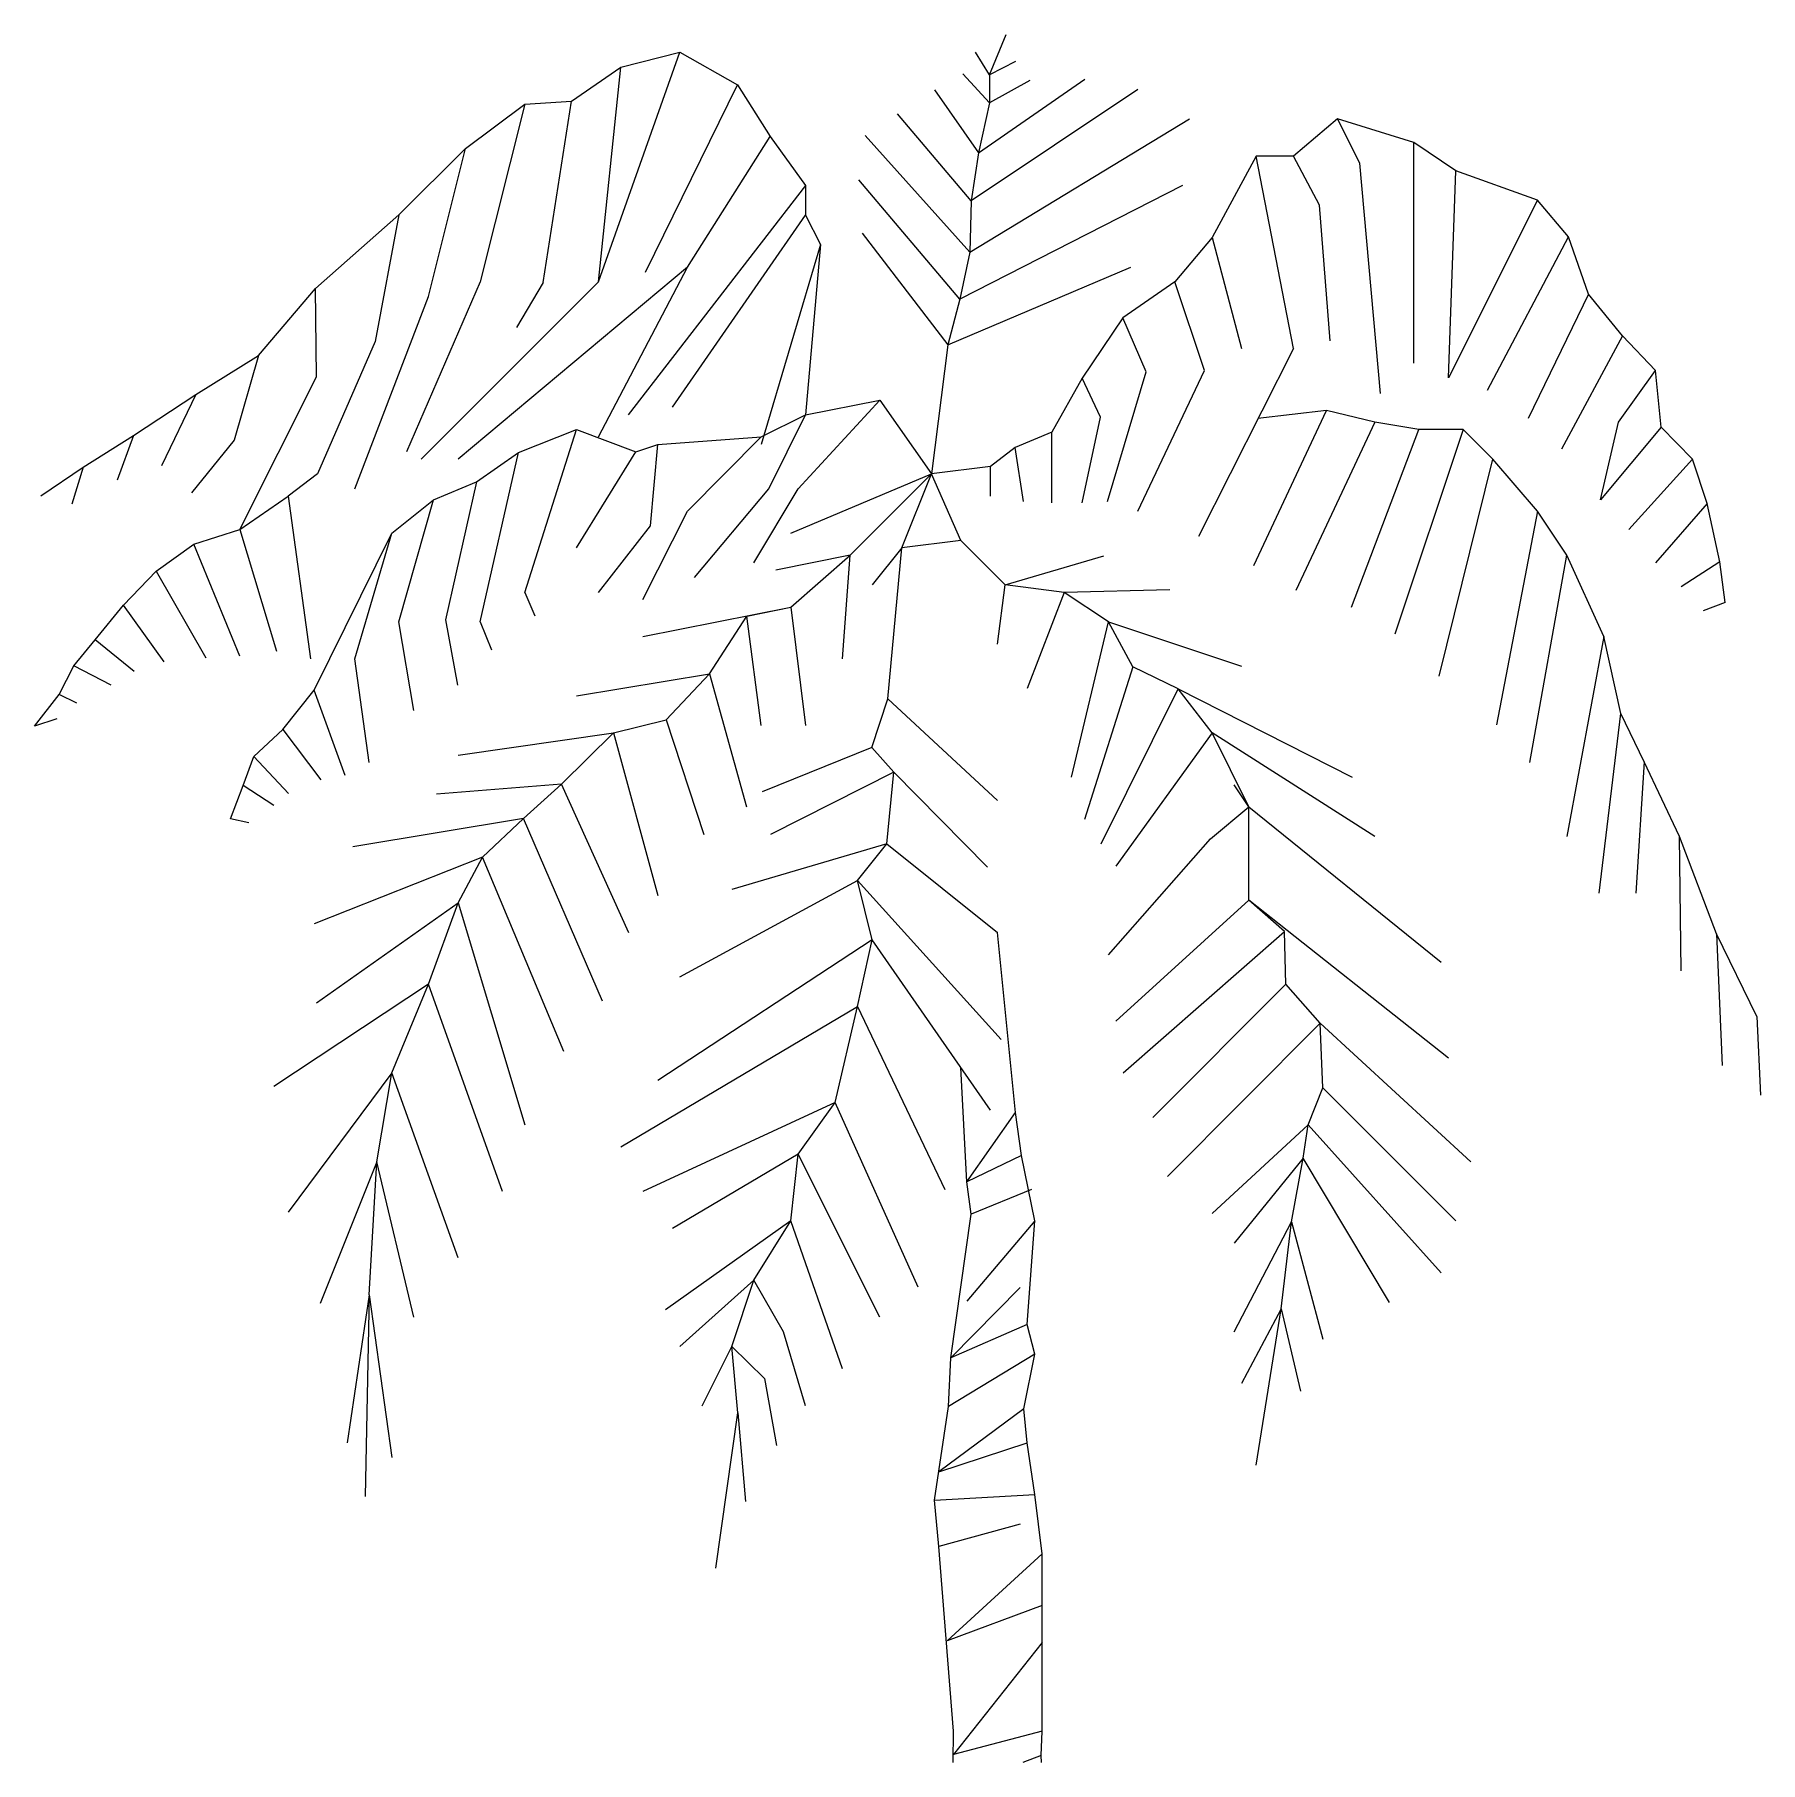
# Model space of a CAD drawing. Extents: x 708.66 to 710.98, y 1320.06 to 1322.39.
import ezdxf

# ---------------------------------------------------------------- set-up
doc = ezdxf.new("R2010")
doc.units = 0
doc.header["$LTSCALE"] = 3
doc.header["$MEASUREMENT"] = 0
doc.layers.get('0').update_dxf_attribs({"linetype": 'CONTINUOUS'})

msp = doc.modelspace()

# ---------------------------------------------------------------- linework, layer by layer
for p, q in [((709.9405, 1322.3317), (709.963, 1322.3857)), ((709.4151, 1322.0535), (709.5245, 1322.3621)), ((709.9405, 1322.3317), (709.9219, 1322.3621)), ((709.9758, 1322.3493), (709.9405, 1322.3317)), ((709.4151, 1322.0535), (709.4449, 1322.3417)), ((709.9405, 1322.294), (709.9047, 1322.3331)), ((709.926, 1322.2265), (710.0689, 1322.3258)), ((709.9949, 1322.3241), (709.9405, 1322.294)), ((709.3407, 1322.0525), (709.3788, 1322.2961)), ((709.4781, 1322.0663), (709.6016, 1322.3182)), ((709.8667, 1322.3113), (709.926, 1322.2265)), ((710.1402, 1322.312), (709.9161, 1322.1622)), ((709.3158, 1322.2919), (709.256, 1322.0535)), ((709.9161, 1322.1622), (709.8168, 1322.2791)), ((709.7736, 1322.25), (709.9144, 1322.0933)), ((709.9144, 1322.0933), (710.2097, 1322.2722)), ((710.4384, 1322.2127), (710.4087, 1322.2722)), ((709.1864, 1322.0334), (709.2363, 1322.2324)), ((709.5345, 1322.0732), (709.6456, 1322.2487)), ((710.5111, 1321.9442), (710.5111, 1322.2407)), ((710.3492, 1321.9639), (710.2993, 1322.2224)), ((710.3841, 1322.1563), (710.3492, 1322.2224)), ((710.4661, 1321.9034), (710.4384, 1322.2127)), ((709.6933, 1322.1826), (709.4549, 1321.8746)), ((709.9006, 1322.03), (709.7649, 1322.1902)), ((710.2, 1322.1826), (709.9006, 1322.03)), ((710.5578, 1321.9241), (710.5678, 1322.2026)), ((710.6772, 1322.1629), (710.5578, 1321.9241)), ((709.1466, 1322.1435), (709.1145, 1321.9732)), ((709.5144, 1321.8847), (709.6933, 1322.1428)), ((710.3986, 1321.9739), (710.3841, 1322.1563)), ((709.7694, 1322.1186), (709.8847, 1321.9687)), ((710.2398, 1322.113), (710.2793, 1321.9639)), ((710.6104, 1321.9078), (710.719, 1322.1137)), ((709.7134, 1322.1033), (709.6338, 1321.8348)), ((709.5345, 1322.0732), (709.2262, 1321.8148)), ((709.4151, 1321.8449), (709.5345, 1322.0732)), ((709.8847, 1321.9687), (710.1305, 1322.0732)), ((709.0356, 1321.9255), (709.0345, 1322.0442)), ((709.256, 1322.0535), (709.1567, 1321.8248)), ((709.1764, 1321.8148), (709.4151, 1322.0535)), ((709.3407, 1322.0525), (709.3048, 1321.9919)), ((710.2298, 1321.9341), (710.19, 1322.0535)), ((709.0871, 1321.775), (709.1864, 1322.0334)), ((710.746, 1322.0366), (710.6647, 1321.8694)), ((710.1513, 1321.9324), (710.1198, 1322.0051)), ((709.1145, 1321.9732), (709.0373, 1321.7951)), ((710.7917, 1321.9805), (710.7097, 1321.8283)), ((708.9577, 1321.9542), (708.9252, 1321.8407)), ((710.3492, 1321.9639), (710.2215, 1321.711)), ((708.9328, 1321.7203), (709.0356, 1321.9255)), ((710.0994, 1321.758), (710.1513, 1321.9324)), ((710.1402, 1321.7452), (710.2298, 1321.9341)), ((710.7865, 1321.8646), (710.836, 1321.9341)), ((708.8736, 1321.902), (708.8276, 1321.8061)), ((710.09, 1321.8715), (710.0654, 1321.9238)), ((709.6836, 1321.775), (709.793, 1321.8944)), ((710.2959, 1321.6722), (710.3935, 1321.8805)), ((709.6438, 1321.775), (709.6933, 1321.8746)), ((710.0654, 1321.7563), (710.09, 1321.8715)), ((710.4585, 1321.8646), (710.3526, 1321.6383)), ((710.7619, 1321.7605), (710.7865, 1321.8646)), ((710.8436, 1321.858), (710.7619, 1321.7605)), ((708.7896, 1321.8466), (708.7678, 1321.7867)), ((708.9252, 1321.8407), (708.8678, 1321.7698)), ((709.3158, 1321.6359), (709.3854, 1321.8546)), ((709.4847, 1321.7255), (709.4947, 1321.8348)), ((709.5345, 1321.7452), (709.6338, 1321.8449)), ((710.0246, 1321.7563), (710.0246, 1321.8511)), ((710.4274, 1321.6162), (710.518, 1321.8546)), ((710.5775, 1321.8546), (710.4858, 1321.5798)), ((709.256, 1321.5961), (709.3075, 1321.8241)), ((709.3854, 1321.6958), (709.465, 1321.8248)), ((709.9862, 1321.758), (709.9751, 1321.8307)), ((710.545, 1321.5231), (710.6173, 1321.8148)), ((710.8858, 1321.8148), (710.8004, 1321.7203)), ((708.7221, 1321.8044), (708.7069, 1321.7546)), ((709.0373, 1321.7951), (708.9975, 1321.7653)), ((709.6736, 1321.7155), (709.8625, 1321.7951)), ((709.9419, 1321.7653), (709.9419, 1321.8051)), ((708.9975, 1321.7653), (709.0276, 1321.5466)), ((709.2508, 1321.7847), (709.2093, 1321.5992)), ((709.5442, 1321.656), (709.6438, 1321.775)), ((709.6238, 1321.6757), (709.6836, 1321.775)), ((709.1466, 1321.5961), (709.193, 1321.7605)), ((709.4746, 1321.6262), (709.5345, 1321.7452)), ((710.6772, 1321.7452), (710.6222, 1321.4577)), ((710.9055, 1321.7553), (710.836, 1321.6757)), ((708.9328, 1321.7203), (708.9819, 1321.557)), ((709.0871, 1321.5466), (709.137, 1321.7155)), ((709.4151, 1321.6359), (709.4847, 1321.7255)), ((708.9328, 1321.5501), (708.8709, 1321.7009)), ((709.8227, 1321.6958), (709.7829, 1321.6459)), ((709.9023, 1321.7054), (709.8227, 1321.6958)), ((709.7532, 1321.6857), (709.6535, 1321.6656)), ((709.7431, 1321.5466), (709.7532, 1321.6857)), ((709.9616, 1321.6459), (710.0942, 1321.685)), ((710.6671, 1321.4072), (710.717, 1321.6857)), ((710.9225, 1321.6771), (710.8706, 1321.6432)), ((708.82, 1321.6646), (708.8871, 1321.5477)), ((709.9516, 1321.5663), (709.9616, 1321.6459)), ((709.3158, 1321.6359), (709.3293, 1321.6044)), ((710.0409, 1321.6359), (709.9914, 1321.5068)), ((710.1831, 1321.6394), (710.0409, 1321.6359)), ((708.8311, 1321.5425), (708.7761, 1321.6189)), ((709.4746, 1321.5764), (709.6736, 1321.6162)), ((709.6338, 1321.457), (709.6144, 1321.6037)), ((709.6736, 1321.6162), (709.6933, 1321.457)), ((710.9298, 1321.6224), (710.9003, 1321.6113)), ((709.1667, 1321.4771), (709.1466, 1321.5961)), ((709.2093, 1321.5992), (709.2255, 1321.5113)), ((709.256, 1321.5961), (709.2709, 1321.5587)), ((710.0509, 1321.3875), (710.1004, 1321.5961)), ((710.1004, 1321.5961), (710.2793, 1321.5366)), ((710.7664, 1321.5764), (710.717, 1321.3079)), ((708.7906, 1321.5297), (708.738, 1321.5722)), ((708.7595, 1321.5113), (708.7093, 1321.5373)), ((709.1068, 1321.4072), (709.0871, 1321.5466)), ((710.1333, 1321.5356), (710.0682, 1321.3307)), ((710.1945, 1321.5061), (710.1333, 1321.5356)), ((709.3854, 1321.4968), (709.5643, 1321.5266)), ((709.5643, 1321.5266), (709.6141, 1321.3477)), ((708.7134, 1321.4868), (708.6899, 1321.4985)), ((709.0743, 1321.3899), (709.0328, 1321.5044)), ((709.9513, 1321.3563), (709.804, 1321.4926)), ((710.0907, 1321.2979), (710.1945, 1321.5061)), ((710.1945, 1321.5061), (710.4284, 1321.3875)), ((708.6865, 1321.4657), (708.6567, 1321.456)), ((709.5058, 1321.4646), (709.5567, 1321.3103)), ((710.7602, 1321.2314), (710.7893, 1321.4733)), ((708.9906, 1321.4518), (709.0415, 1321.384)), ((709.2262, 1321.4172), (709.4349, 1321.447)), ((709.4349, 1321.447), (709.4947, 1321.2283)), ((710.2398, 1321.447), (710.1104, 1321.2681)), ((710.4585, 1321.3079), (710.2398, 1321.447)), ((708.9982, 1321.3657), (708.9515, 1321.4155)), ((709.7822, 1321.4273), (709.6348, 1321.3677)), ((709.812, 1321.3944), (709.7822, 1321.4273)), ((709.812, 1321.3944), (709.6463, 1321.3103)), ((709.9378, 1321.2664), (709.812, 1321.3944)), ((710.8208, 1321.4079), (710.8097, 1321.2314)), ((708.9785, 1321.3494), (708.937, 1321.3764)), ((709.365, 1321.3781), (709.1972, 1321.3646)), ((709.4556, 1321.1781), (709.365, 1321.3781)), ((710.2893, 1321.3477), (710.2696, 1321.3774)), ((710.2378, 1321.3044), (710.2893, 1321.3477)), ((710.2893, 1321.3477), (710.5478, 1321.139)), ((708.9446, 1321.3262), (708.92, 1321.3314)), ((709.3141, 1321.3318), (709.0847, 1321.294)), ((709.4203, 1321.0864), (709.3141, 1321.3318)), ((709.8027, 1321.2979), (709.594, 1321.2366)), ((709.8027, 1321.2979), (709.9516, 1321.1788)), ((710.1004, 1321.1487), (710.2378, 1321.3044)), ((710.8706, 1321.1273), (710.8682, 1321.3079)), ((709.2591, 1321.2799), (709.0328, 1321.1902)), ((709.3684, 1321.0186), (709.2591, 1321.2799)), ((709.5245, 1321.119), (709.7632, 1321.2484)), ((709.7632, 1321.2484), (709.9565, 1321.0349)), ((709.0356, 1321.084), (709.2262, 1321.2186)), ((709.2262, 1321.2186), (709.3158, 1320.9204)), ((710.2893, 1321.2221), (710.1104, 1321.0595)), ((710.5578, 1321.0096), (710.2893, 1321.2221)), ((709.7829, 1321.1688), (709.4947, 1320.9799)), ((709.9419, 1320.9401), (709.7829, 1321.1688)), ((710.1205, 1320.9899), (710.3374, 1321.1799)), ((710.918, 1321.1771), (710.9256, 1320.9999)), ((709.1864, 1321.1093), (708.9785, 1320.9716)), ((709.2857, 1320.8307), (709.1864, 1321.1093)), ((710.3391, 1321.1093), (710.1602, 1320.9301)), ((710.3851, 1321.057), (710.3391, 1321.1093)), ((709.4449, 1320.8906), (709.7632, 1321.0792)), ((709.7632, 1321.0792), (709.8805, 1320.8332)), ((710.9723, 1321.066), (710.9772, 1320.9602)), ((710.18, 1320.8508), (710.3851, 1321.057)), ((710.3851, 1321.057), (710.5876, 1320.8705)), ((709.137, 1320.9899), (708.9975, 1320.8027)), ((709.2262, 1320.7415), (709.137, 1320.9899)), ((709.7331, 1320.9501), (709.4746, 1320.8307)), ((709.8449, 1320.702), (709.7331, 1320.9501)), ((710.5678, 1320.791), (710.389, 1320.9698)), ((709.9103, 1320.8436), (709.9758, 1320.9366)), ((710.3689, 1320.9204), (710.2398, 1320.801)), ((710.5478, 1320.7214), (710.3689, 1320.9204)), ((709.6836, 1320.8806), (709.5144, 1320.7809)), ((709.793, 1320.6619), (709.6836, 1320.8806)), ((709.1169, 1320.8705), (709.0408, 1320.6799)), ((709.1667, 1320.6619), (709.1169, 1320.8705)), ((709.9838, 1320.8792), (709.9103, 1320.8436)), ((710.3623, 1320.8754), (710.2696, 1320.7612)), ((710.4782, 1320.6816), (710.3623, 1320.8754)), ((709.9973, 1320.8332), (709.9158, 1320.8003)), ((709.6736, 1320.791), (709.5048, 1320.6716)), ((709.7431, 1320.5924), (709.6736, 1320.791)), ((710.0014, 1320.791), (709.9103, 1320.683)), ((710.2696, 1320.6418), (710.3467, 1320.7899)), ((710.3467, 1320.7899), (710.389, 1320.6321)), ((709.6238, 1320.7114), (709.5245, 1320.6221)), ((709.6636, 1320.6418), (709.6238, 1320.7114)), ((709.9817, 1320.7017), (709.8888, 1320.6069)), ((709.1068, 1320.6917), (709.0771, 1320.4927)), ((709.1068, 1320.6917), (709.101, 1320.4207)), ((709.1068, 1320.6917), (709.137, 1320.473)), ((710.3326, 1320.673), (710.2793, 1320.5723)), ((710.2993, 1320.4629), (710.3326, 1320.673)), ((710.3326, 1320.673), (710.3589, 1320.5623)), ((709.9914, 1320.6519), (709.8888, 1320.6069)), ((709.6933, 1320.5425), (709.6636, 1320.6418)), ((709.5542, 1320.5425), (709.594, 1320.6221)), ((709.594, 1320.6221), (709.638, 1320.5792)), ((710.0014, 1320.6121), (709.8857, 1320.5415)), ((709.638, 1320.5792), (709.6542, 1320.4892)), ((709.5726, 1320.3245), (709.6023, 1320.5332)), ((709.6023, 1320.5332), (709.6124, 1320.4138)), ((709.9869, 1320.5384), (709.8725, 1320.4536)), ((709.8725, 1320.4536), (709.9914, 1320.4927)), ((709.8667, 1320.4155), (710.0014, 1320.4232)), ((709.9817, 1320.3834), (709.8725, 1320.3536)), ((709.8923, 1320.1052), (709.8725, 1320.3536)), ((710.0115, 1320.3436), (709.8836, 1320.2266)), ((710.0115, 1320.274), (709.8836, 1320.2266)), ((710.0115, 1320.2246), (709.8923, 1320.074)), ((709.8916, 1320.0632), (709.8923, 1320.1052)), ((710.0115, 1320.1052), (709.8923, 1320.074)), ((710.0101, 1320.0723), (709.9855, 1320.0632))]:
    msp.add_line(p, q)
at = {"linetype": 'Continuous'}
for p, q in [((709.9758, 1320.9366), (709.9516, 1321.1788)), ((709.9103, 1320.8436), (709.9022, 1320.9972)), ((709.9838, 1320.8792), (709.9758, 1320.9366)), ((710.0014, 1320.791), (709.9838, 1320.8792)), ((709.9158, 1320.8003), (709.9103, 1320.8436)), ((709.8888, 1320.6069), (709.9158, 1320.8003)), ((709.9914, 1320.6519), (710.0014, 1320.791)), ((710.0014, 1320.6121), (709.9914, 1320.6519)), ((709.8857, 1320.5415), (709.8888, 1320.6069)), ((709.9869, 1320.5384), (710.0014, 1320.6121)), ((709.8667, 1320.4155), (709.8857, 1320.5415)), ((709.9914, 1320.4927), (709.9869, 1320.5384)), ((710.0014, 1320.4232), (709.9914, 1320.4927)), ((709.8725, 1320.3536), (709.8667, 1320.4155)), ((710.0115, 1320.3436), (710.0014, 1320.4232)), ((710.0115, 1320.274), (710.0115, 1320.3436)), ((710.0115, 1320.2246), (710.0115, 1320.274)), ((710.0115, 1320.1052), (710.0115, 1320.2246)), ((710.0101, 1320.0723), (710.0115, 1320.1052)), ((710.0104, 1320.0632), (710.0101, 1320.0723))]:
    msp.add_line(p, q, dxfattribs=at)
for points in [[(708.665, 1321.7656), (708.7221, 1321.8044), (708.7896, 1321.8466), (708.8736, 1321.902), (708.9577, 1321.9542), (709.0345, 1322.0442), (709.1466, 1322.1435), (709.2363, 1322.2324), (709.3158, 1322.2919), (709.3788, 1322.2961), (709.4449, 1322.3417), (709.5245, 1322.3621), (709.6016, 1322.3182), (709.6456, 1322.2487), (709.6933, 1322.1826), (709.6933, 1322.1428), (709.7134, 1322.1033), (709.6933, 1321.8746), (709.793, 1321.8944), (709.8625, 1321.7951)], [(709.9405, 1322.3317), (709.9405, 1322.294), (709.926, 1322.2265), (709.9161, 1322.1622), (709.9144, 1322.0933), (709.9006, 1322.03), (709.8847, 1321.9687), (709.8625, 1321.7951)], [(710.9298, 1321.6224), (710.9225, 1321.6771), (710.9055, 1321.7553), (710.8858, 1321.8148), (710.8436, 1321.858), (710.836, 1321.9341), (710.7917, 1321.9805), (710.746, 1322.0366), (710.719, 1322.1137), (710.6772, 1322.1629), (710.5678, 1322.2026), (710.5111, 1322.2407), (710.4087, 1322.2722), (710.3492, 1322.2224), (710.2993, 1322.2224), (710.2398, 1322.113), (710.19, 1322.0535), (710.1198, 1322.0051), (710.0654, 1321.9238), (710.0246, 1321.8511), (709.9751, 1321.8307), (709.9419, 1321.8051), (709.8625, 1321.7951)], [(710.9723, 1321.066), (710.918, 1321.1771), (710.8682, 1321.3079), (710.8208, 1321.4079), (710.7893, 1321.4733), (710.7664, 1321.5764), (710.717, 1321.6857), (710.6772, 1321.7452), (710.6173, 1321.8148), (710.5775, 1321.8546), (710.518, 1321.8546), (710.4585, 1321.8646), (710.3935, 1321.8805), (710.3016, 1321.8698)], [(708.92, 1321.3314), (708.937, 1321.3764), (708.9515, 1321.4155), (708.9906, 1321.4518), (709.0328, 1321.5044), (709.137, 1321.7155), (709.193, 1321.7605), (709.2508, 1321.7847), (709.3075, 1321.8241), (709.3854, 1321.8546), (709.465, 1321.8248), (709.4947, 1321.8348), (709.6338, 1321.8449), (709.6933, 1321.8746)], [(709.1068, 1320.6917), (709.1169, 1320.8705), (709.137, 1320.9899), (709.1864, 1321.1093), (709.2262, 1321.2186), (709.2591, 1321.2799), (709.3141, 1321.3318), (709.365, 1321.3781), (709.4349, 1321.447), (709.5058, 1321.4646), (709.5643, 1321.5266), (709.6144, 1321.6037), (709.6736, 1321.6162), (709.7532, 1321.6857), (709.8625, 1321.7951)], [(709.6023, 1320.5332), (709.594, 1320.6221), (709.6238, 1320.7114), (709.6736, 1320.791), (709.6836, 1320.8806), (709.7331, 1320.9501), (709.7632, 1321.0792), (709.7829, 1321.1688), (709.7632, 1321.2484), (709.8027, 1321.2979), (709.812, 1321.3944), (709.7822, 1321.4273), (709.804, 1321.4926), (709.8227, 1321.6958), (709.8625, 1321.7951)], [(710.3326, 1320.673), (710.3467, 1320.7899), (710.3623, 1320.8754), (710.3689, 1320.9204), (710.389, 1320.9698), (710.3851, 1321.057), (710.3391, 1321.1093), (710.3374, 1321.1799), (710.2893, 1321.2221), (710.2893, 1321.3477), (710.2398, 1321.447), (710.1945, 1321.5061), (710.1333, 1321.5356), (710.1004, 1321.5961), (710.0409, 1321.6359), (709.9616, 1321.6459), (709.9023, 1321.7054), (709.8625, 1321.7951)], [(708.6567, 1321.456), (708.6899, 1321.4985), (708.7093, 1321.5373), (708.738, 1321.5722), (708.7761, 1321.6189), (708.82, 1321.6646), (708.8709, 1321.7009), (708.9328, 1321.7203), (708.9975, 1321.7653)]]:
    msp.add_lwpolyline(points, dxfattribs=at)

doc.saveas('drawing.dxf')
